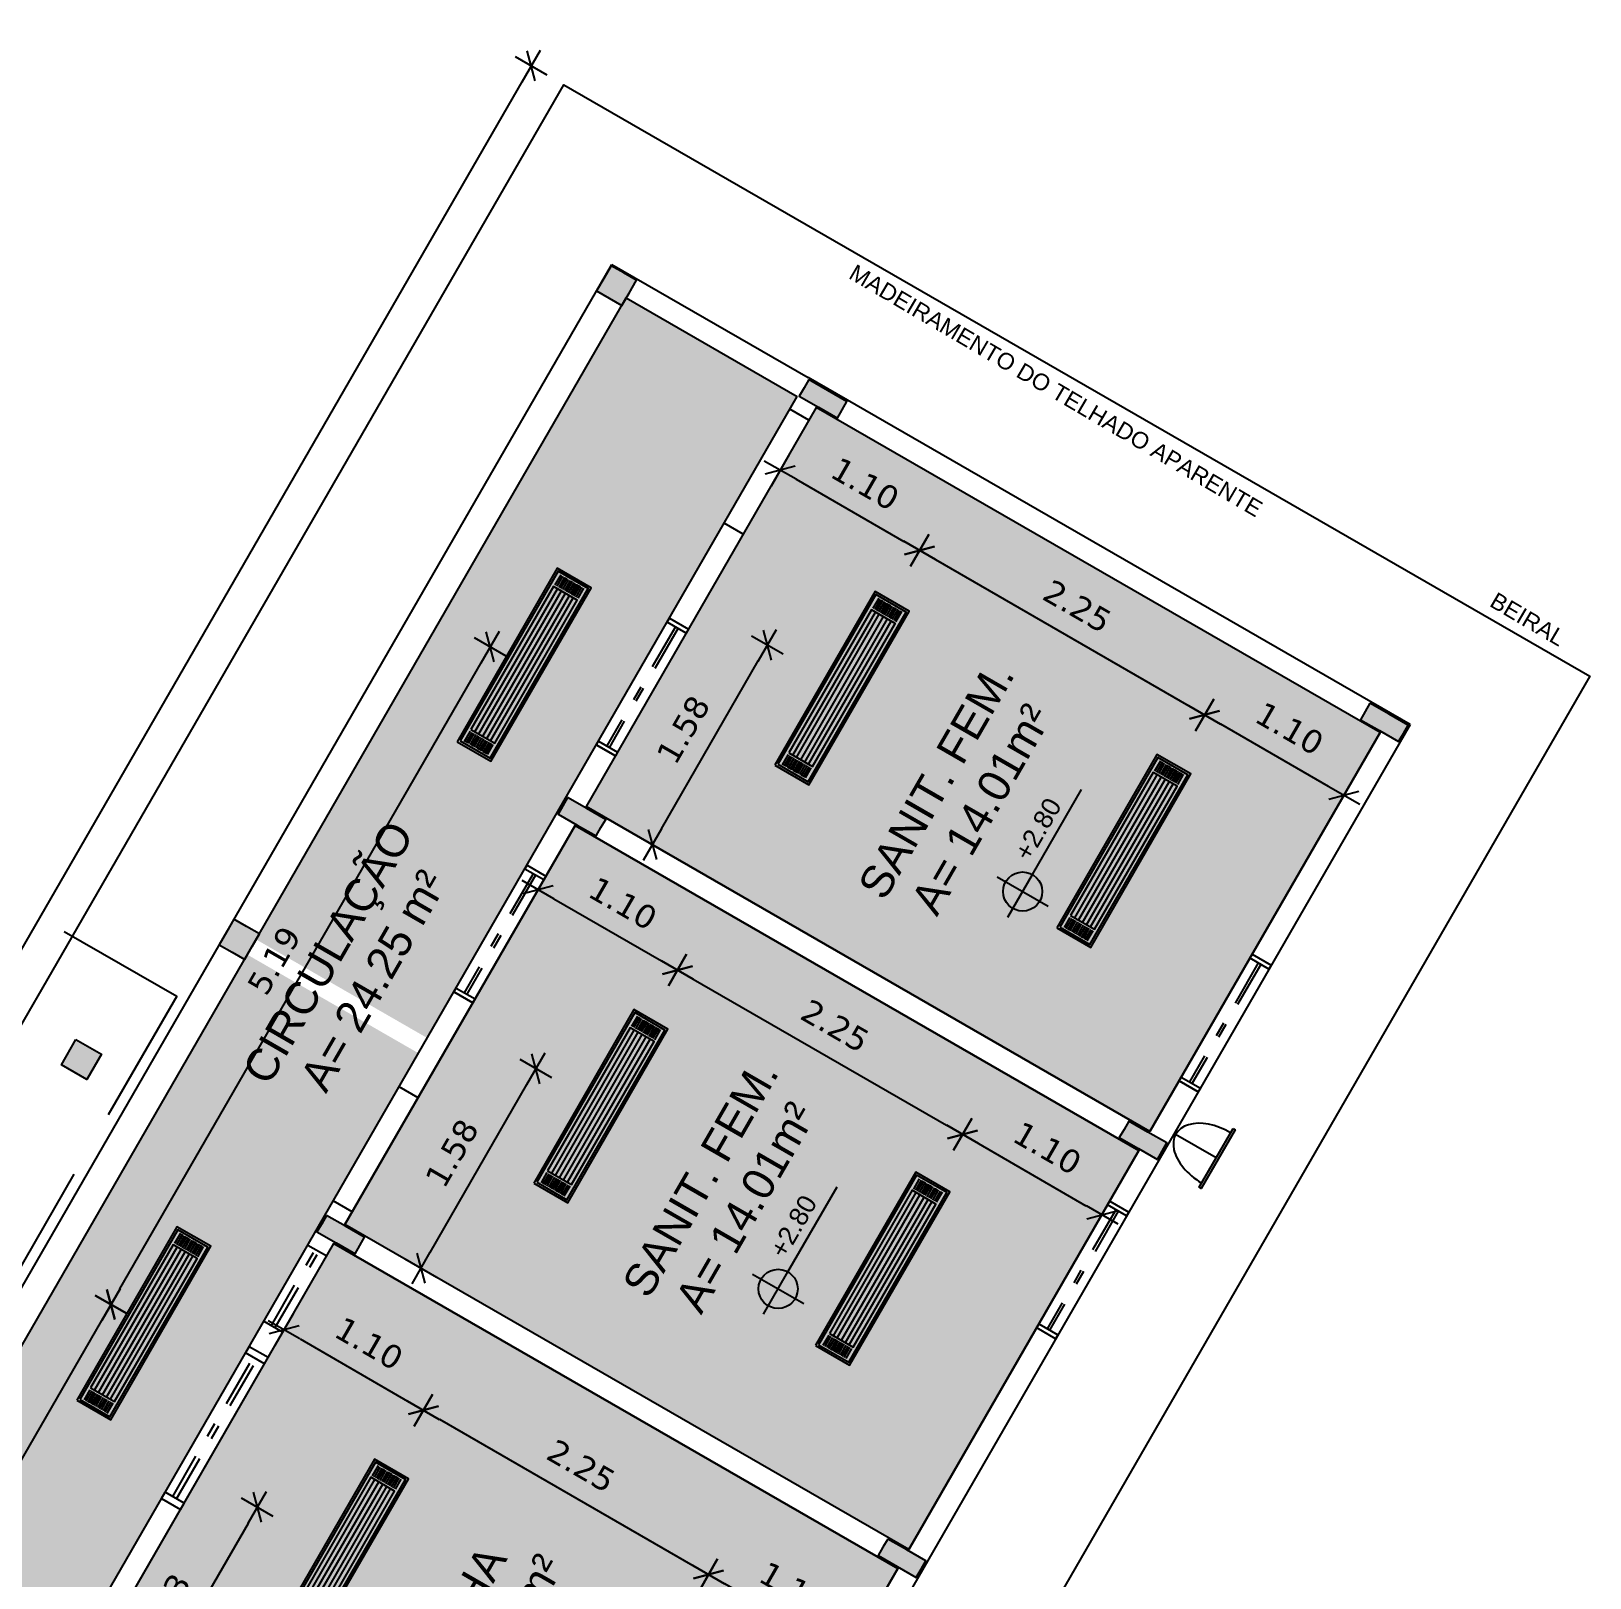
# Model space of a CAD drawing. Extents: x 38 to 175, y -50 to 32.
# Drawn here: x 91.57 to 102.23, y -11.3 to -0.72 of the extents above; entities that cross this region are included whole.
import ezdxf
from ezdxf.enums import TextEntityAlignment as Align

# ---------------------------------------------------------------- set-up
doc = ezdxf.new("R2010")
doc.units = 0
doc.header["$LTSCALE"] = 0.025
doc.header["$MEASUREMENT"] = 0
doc.linetypes.add('DASHDOT', pattern=[25.4, 12.7, -6.35, 0, -6.35])
doc.linetypes.add('TRACEJADO_G', pattern=[0.375, 0.25, -0.125])
doc.layers.get('0').update_dxf_attribs({"linetype": 'CONTINUOUS'})
doc.layers.get('DEFPOINTS').update_dxf_attribs({"linetype": 'CONTINUOUS'})
for name, color, linetype in [('A-COTAS', 1, 'CONTINUOUS'), ('A-FORRO', 3, 'CONTINUOUS'), ('A-PARED', 5, 'CONTINUOUS'), ('A-PARED-PISOS', 2, 'CONTINUOUS'), ('A-PAREDE', 5, 'CONTINUOUS'), ('A-PISOS-CTEL', 2, 'TRACEJADO_G'), ('A-PROJ ESQU', 1, 'DASHDOT'), ('AR-TXT', 1, 'CONTINUOUS'), ('ARQ-ALV-PROJEÇÃO', 8, 'CONTINUOUS'), ('ARQ-CTA-1_100', 1, 'CONTINUOUS'), ('ARQ-HTC', 9, 'CONTINUOUS'), ('ARQ-TXT-1_050', 2, 'CONTINUOUS'), ('BL-LUM-1', 1, 'CONTINUOUS'), ('BL-LUM-2', 2, 'CONTINUOUS'), ('BL-LUM-3', 3, 'CONTINUOUS'), ('EL-LEGENDA', 2, 'CONTINUOUS'), ('EL-LUMINÁRIAS', 3, 'CONTINUOUS'), ('PAG', 1, 'CONTINUOUS')]:
    doc.layers.add(name, color=color, linetype=linetype)
doc.layers.add('FO-Hachuras dos pilares', color=9, linetype='CONTINUOUS', lineweight=5)
doc.styles.add('A16-ESC50', font='arial.ttf', dxfattribs={"height": 0.08})
doc.styles.add('ESC-50-A20', font='arial.ttf', dxfattribs={"height": 0.1})
doc.styles.add('FNDE Texto Cota 0100', font='verdana.ttf', dxfattribs={"height": 0.16})
doc.dimstyles.new('FNDE 1-0100', dxfattribs={"dimscale": 2.5, "dimtxt": 0.16, "dimasz": 0.05, "dimexe": 0.15, "dimexo": 0.15, "dimgap": 0.05, "dimtad": 1, "dimzin": 4, "dimdsep": 46, "dimtxsty": 'FNDE Texto Cota 0100', "dimblk": 'tic', "dimcen": 0.15, "dimdle": 0.15, "dimse1": 1, "dimse2": 1, "dimclrd": 251, "dimclre": 251, "dimclrt": 256, "dimaunit": 1, "dimadec": 3, "dimazin": 0, "dimtfac": 1, "dimtix": 1, "dimtmove": 2, "dimatfit": 3, "dimldrblk": 'tic', "dimfxl": 0.15, "dimtvp": 1, "dimtolj": 1, "dimtzin": 0, "dimarcsym": 0})

# ---------------------------------------------------------------- blocks, each defined once
blk = doc.blocks.new('Lum-3320-sob')
at = {"layer": 'BL-LUM-1'}
for p, q in [((-0.657, 0.09), (-0.577, 0.09)), ((-0.657, 0.075), (-0.577, 0.075)), ((-0.657, 0.06), (-0.577, 0.06)), ((-0.657, 0.045), (-0.577, 0.045)), ((-0.657, 0.03), (-0.577, 0.03)), ((-0.657, 0.015), (-0.577, 0.015)), ((0.565, 0.062), (-0.565, 0.062)), ((0.565, 0.032), (-0.565, 0.032)), ((0.657, 0.09), (0.577, 0.09)), ((0.657, 0.075), (0.577, 0.075)), ((0.657, 0.06), (0.577, 0.06)), ((0.657, 0.045), (0.577, 0.045)), ((0.657, 0.03), (0.577, 0.03)), ((0.657, 0.015), (0.577, 0.015)), ((-0.657, 0), (-0.577, 0)), ((-0.657, -0.015), (-0.577, -0.015)), ((-0.657, -0.03), (-0.577, -0.03)), ((-0.657, -0.045), (-0.577, -0.045)), ((-0.657, -0.06), (-0.577, -0.06)), ((-0.657, -0.075), (-0.577, -0.075)), ((-0.657, -0.09), (-0.577, -0.09)), ((0.565, -0.032), (-0.565, -0.032)), ((0.565, -0.062), (-0.565, -0.062)), ((0.657, -0.03), (0.577, -0.03)), ((0.657, -0.045), (0.577, -0.045)), ((0.657, -0.06), (0.577, -0.06)), ((0.657, -0.075), (0.577, -0.075)), ((0.657, -0.09), (0.577, -0.09)), ((0.657, 0), (0.577, 0)), ((0.657, -0.015), (0.577, -0.015))]:
    blk.add_line(p, q, dxfattribs=at)
at = {"layer": 'BL-LUM-2'}
blk.add_line((0.565, 0), (-0.565, 0), dxfattribs=at)
for points in [[(0.67, 0.119), (0.67, -0.119), (-0.67, -0.119), (-0.67, 0.119)], [(0.565, 0.094), (0.565, -0.094), (-0.565, -0.094), (-0.565, 0.094)]]:
    blk.add_lwpolyline(points, close=True, dxfattribs=at)
at = {"layer": 'BL-LUM-3'}
blk.add_lwpolyline([(0.685, 0.134), (0.685, -0.134), (-0.685, -0.134), (-0.685, 0.134)], close=True, dxfattribs=at)
blk = doc.blocks.new('tic')
at = {"color": 251}
for p, q in [((0, -1), (0, 1)), ((-1, 0), (1, 0))]:
    blk.add_line(p, q, dxfattribs=at)
blk.add_line((-0.6, -0.6), (0.6, 0.6))
blk = doc.blocks.new('*D115')
at = {"layer": 'ARQ-CTA-1_100', "color": 251, "lineweight": -2, "transparency": 16777216}
blk.add_line((89.585, -13.821), (92.054, -9.54), dxfattribs=at)
at = {"layer": 'DEFPOINTS', "color": 0, "transparency": 16777216}
for p in [(91.846, -9.275), (92.117, -9.431), (89.251, -13.773)]:
    blk.add_point(p, dxfattribs=at)
at = {"layer": 'ARQ-CTA-1_100', "color": 251, "lineweight": -2, "transparency": 16777216, "xscale": 0.125, "yscale": 0.125, "zscale": 0.125}
for p, rotation in [((92.117, -9.431), 60.02279787888271), ((89.522, -13.929), 240.0227978788827)]:
    blk.add_blockref('tic', p, dxfattribs=dict(at, rotation=rotation))
at = {"layer": 'ARQ-CTA-1_100', "transparency": 16777216, "insert": (90.639, -11.576), "char_height": 0.16, "attachment_point": 5, "rotation": 60.0228, "style": 'FNDE Texto Cota 0100'}
blk.add_mtext('\\A1;5.19', dxfattribs=at)
blk = doc.blocks.new('*D116')
at = {"layer": 'ARQ-CTA-1_100', "color": 251, "lineweight": -2, "transparency": 16777216}
blk.add_line((92.179, -9.323), (94.649, -5.042), dxfattribs=at)
at = {"layer": 'DEFPOINTS', "color": 0, "transparency": 16777216}
for p in [(94.44, -4.777), (94.711, -4.933), (91.846, -9.275)]:
    blk.add_point(p, dxfattribs=at)
at = {"layer": 'ARQ-CTA-1_100', "color": 251, "lineweight": -2, "transparency": 16777216, "xscale": 0.125, "yscale": 0.125, "zscale": 0.125}
for p, rotation in [((94.711, -4.933), 60.02279787888254), ((92.117, -9.431), 240.0227978788826)]:
    blk.add_blockref('tic', p, dxfattribs=dict(at, rotation=rotation))
at = {"layer": 'ARQ-CTA-1_100', "transparency": 16777216, "insert": (93.233, -7.078), "char_height": 0.16, "attachment_point": 5, "rotation": 60.0228, "style": 'FNDE Texto Cota 0100'}
blk.add_mtext('\\A1;5.19', dxfattribs=at)
blk = doc.blocks.new('*D128')
at = {"layer": 'ARQ-CTA-1_100', "color": 251, "lineweight": -2, "transparency": 16777216}
blk.add_line((93.41, -9.666), (94.146, -10.091), dxfattribs=at)
at = {"layer": 'DEFPOINTS', "color": 0, "transparency": 16777216}
for p in [(93.642, -9.013), (94.595, -9.562), (94.254, -10.154)]:
    blk.add_point(p, dxfattribs=at)
at = {"layer": 'ARQ-CTA-1_100', "color": 251, "lineweight": -2, "transparency": 16777216, "xscale": 0.125, "yscale": 0.125, "zscale": 0.125}
for p, rotation in [((93.301, -9.604), 150.0227978788674), ((94.254, -10.154), 330.0227978788674)]:
    blk.add_blockref('tic', p, dxfattribs=dict(at, rotation=rotation))
at = {"layer": 'ARQ-CTA-1_100', "transparency": 16777216, "insert": (93.882, -9.698), "char_height": 0.16, "attachment_point": 5, "rotation": 330.0228, "style": 'FNDE Texto Cota 0100'}
blk.add_mtext('\\A1;1.10', dxfattribs=at)
blk = doc.blocks.new('*D129')
at = {"layer": 'ARQ-CTA-1_100', "color": 251, "lineweight": -2, "transparency": 16777216}
blk.add_line((94.363, -10.216), (96.095, -11.215), dxfattribs=at)
at = {"layer": 'DEFPOINTS', "color": 0, "transparency": 16777216}
for p in [(94.595, -9.562), (96.544, -10.687), (96.203, -11.278)]:
    blk.add_point(p, dxfattribs=at)
at = {"layer": 'ARQ-CTA-1_100', "color": 251, "lineweight": -2, "transparency": 16777216, "xscale": 0.125, "yscale": 0.125, "zscale": 0.125}
for p, rotation in [((94.254, -10.154), 150.0227946700394), ((96.203, -11.278), 330.0227946700394)]:
    blk.add_blockref('tic', p, dxfattribs=dict(at, rotation=rotation))
at = {"layer": 'ARQ-CTA-1_100', "transparency": 16777216, "insert": (95.333, -10.535), "char_height": 0.16, "attachment_point": 5, "rotation": 330.0228, "style": 'FNDE Texto Cota 0100'}
blk.add_mtext('\\A1;2.25', dxfattribs=at)
blk = doc.blocks.new('*D130')
at = {"layer": 'ARQ-CTA-1_100', "color": 251, "lineweight": -2, "transparency": 16777216}
blk.add_line((96.312, -11.34), (97.048, -11.765), dxfattribs=at)
at = {"layer": 'DEFPOINTS', "color": 0, "transparency": 16777216}
for p in [(96.544, -10.687), (97.497, -11.236), (97.156, -11.827)]:
    blk.add_point(p, dxfattribs=at)
at = {"layer": 'ARQ-CTA-1_100', "color": 251, "lineweight": -2, "transparency": 16777216, "xscale": 0.125, "yscale": 0.125, "zscale": 0.125}
for p, rotation in [((96.203, -11.278), 150.0227946700394), ((97.156, -11.827), 330.0227946700394)]:
    blk.add_blockref('tic', p, dxfattribs=dict(at, rotation=rotation))
at = {"layer": 'ARQ-CTA-1_100', "transparency": 16777216, "insert": (96.784, -11.372), "char_height": 0.16, "attachment_point": 5, "rotation": 330.0228, "style": 'FNDE Texto Cota 0100'}
blk.add_mtext('\\A1;1.10', dxfattribs=at)
blk = doc.blocks.new('*D131')
at = {"layer": 'ARQ-CTA-1_100', "color": 251, "lineweight": -2, "transparency": 16777216}
blk.add_line((92.27, -12.29), (93.057, -10.926), dxfattribs=at)
at = {"layer": 'DEFPOINTS', "color": 0, "transparency": 16777216}
for p in [(92.731, -10.594), (93.119, -10.818), (91.819, -12.174)]:
    blk.add_point(p, dxfattribs=at)
at = {"layer": 'ARQ-CTA-1_100', "color": 251, "lineweight": -2, "transparency": 16777216, "xscale": 0.125, "yscale": 0.125, "zscale": 0.125}
for p, rotation in [((93.119, -10.818), 60.02279787886776), ((92.207, -12.399), 240.0227978788677)]:
    blk.add_blockref('tic', p, dxfattribs=dict(at, rotation=rotation))
at = {"layer": 'ARQ-CTA-1_100', "transparency": 16777216, "insert": (92.482, -11.504), "char_height": 0.16, "attachment_point": 5, "rotation": 60.0228, "style": 'FNDE Texto Cota 0100'}
blk.add_mtext('\\A1;1.83', dxfattribs=at)
blk = doc.blocks.new('*D132')
at = {"layer": 'ARQ-CTA-1_100', "color": 251, "lineweight": -2, "transparency": 16777216}
blk.add_line((94.299, -9.074), (94.961, -7.926), dxfattribs=at)
at = {"layer": 'DEFPOINTS', "color": 0, "transparency": 16777216}
for p in [(94.504, -7.519), (95.023, -7.818), (93.717, -8.883)]:
    blk.add_point(p, dxfattribs=at)
at = {"layer": 'ARQ-CTA-1_100', "color": 251, "lineweight": -2, "transparency": 16777216, "xscale": 0.125, "yscale": 0.125, "zscale": 0.125}
for p, rotation in [((95.023, -7.818), 60.02279787896781), ((94.236, -9.182), 240.0227978789678)]:
    blk.add_blockref('tic', p, dxfattribs=dict(at, rotation=rotation))
at = {"layer": 'ARQ-CTA-1_100', "transparency": 16777216, "insert": (94.449, -8.396), "char_height": 0.16, "attachment_point": 5, "rotation": 60.0228, "style": 'FNDE Texto Cota 0100'}
blk.add_mtext('\\A1;1.58', dxfattribs=at)
blk = doc.blocks.new('*D133')
at = {"layer": 'ARQ-CTA-1_100', "color": 251, "lineweight": -2, "transparency": 16777216}
blk.add_line((95.146, -6.656), (95.882, -7.081), dxfattribs=at)
at = {"layer": 'DEFPOINTS', "color": 0, "transparency": 16777216}
for p in [(95.291, -6.154), (96.244, -6.704), (95.991, -7.143)]:
    blk.add_point(p, dxfattribs=at)
at = {"layer": 'ARQ-CTA-1_100', "color": 251, "lineweight": -2, "transparency": 16777216, "xscale": 0.125, "yscale": 0.125, "zscale": 0.125}
for p, rotation in [((95.038, -6.594), 150.0227978788771), ((95.991, -7.143), 330.0227978788771)]:
    blk.add_blockref('tic', p, dxfattribs=dict(at, rotation=rotation))
at = {"layer": 'ARQ-CTA-1_100', "transparency": 16777216, "insert": (95.618, -6.688), "char_height": 0.16, "attachment_point": 5, "rotation": 330.0228, "style": 'FNDE Texto Cota 0100'}
blk.add_mtext('\\A1;1.10', dxfattribs=at)
blk = doc.blocks.new('*D134')
at = {"layer": 'ARQ-CTA-1_100', "color": 251, "lineweight": -2, "transparency": 16777216}
blk.add_line((96.099, -7.206), (97.831, -8.205), dxfattribs=at)
at = {"layer": 'DEFPOINTS', "color": 0, "transparency": 16777216}
for p in [(96.244, -6.704), (98.193, -7.828), (97.94, -8.267)]:
    blk.add_point(p, dxfattribs=at)
at = {"layer": 'ARQ-CTA-1_100', "color": 251, "lineweight": -2, "transparency": 16777216, "xscale": 0.125, "yscale": 0.125, "zscale": 0.125}
for p, rotation in [((95.991, -7.143), 150.0227648401777), ((97.94, -8.267), 330.0227648401777)]:
    blk.add_blockref('tic', p, dxfattribs=dict(at, rotation=rotation))
at = {"layer": 'ARQ-CTA-1_100', "transparency": 16777216, "insert": (97.069, -7.525), "char_height": 0.16, "attachment_point": 5, "rotation": 330.0228, "style": 'FNDE Texto Cota 0100'}
blk.add_mtext('\\A1;2.25', dxfattribs=at)
blk = doc.blocks.new('*D135')
at = {"layer": 'ARQ-CTA-1_100', "color": 251, "lineweight": -2, "transparency": 16777216}
blk.add_line((98.048, -8.33), (98.784, -8.755), dxfattribs=at)
at = {"layer": 'DEFPOINTS', "color": 0, "transparency": 16777216}
for p in [(98.193, -7.828), (99.146, -8.378), (98.893, -8.817)]:
    blk.add_point(p, dxfattribs=at)
at = {"layer": 'ARQ-CTA-1_100', "color": 251, "lineweight": -2, "transparency": 16777216, "xscale": 0.125, "yscale": 0.125, "zscale": 0.125}
for p, rotation in [((97.94, -8.267), 150.0227648401229), ((98.893, -8.817), 330.0227648401229)]:
    blk.add_blockref('tic', p, dxfattribs=dict(at, rotation=rotation))
at = {"layer": 'ARQ-CTA-1_100', "transparency": 16777216, "insert": (98.52, -8.362), "char_height": 0.16, "attachment_point": 5, "rotation": 330.0228, "style": 'FNDE Texto Cota 0100'}
blk.add_mtext('\\A1;1.10', dxfattribs=at)
blk = doc.blocks.new('*D136')
at = {"layer": 'ARQ-CTA-1_100', "color": 251, "lineweight": -2, "transparency": 16777216}
blk.add_line((95.881, -6.177), (96.543, -5.029), dxfattribs=at)
at = {"layer": 'DEFPOINTS', "color": 0, "transparency": 16777216}
for p in [(96.153, -4.66), (96.606, -4.921), (95.366, -6.024)]:
    blk.add_point(p, dxfattribs=at)
at = {"layer": 'ARQ-CTA-1_100', "color": 251, "lineweight": -2, "transparency": 16777216, "xscale": 0.125, "yscale": 0.125, "zscale": 0.125}
for p, rotation in [((96.606, -4.921), 60.02279787871556), ((95.819, -6.285), 240.0227978787156)]:
    blk.add_blockref('tic', p, dxfattribs=dict(at, rotation=rotation))
at = {"layer": 'ARQ-CTA-1_100', "transparency": 16777216, "insert": (96.031, -5.499), "char_height": 0.16, "attachment_point": 5, "rotation": 60.0228, "style": 'FNDE Texto Cota 0100'}
blk.add_mtext('\\A1;1.58', dxfattribs=at)
blk = doc.blocks.new('*D137')
at = {"layer": 'ARQ-CTA-1_100', "color": 251, "lineweight": -2, "transparency": 16777216}
blk.add_line((96.802, -3.786), (97.538, -4.211), dxfattribs=at)
at = {"layer": 'DEFPOINTS', "color": 0, "transparency": 16777216}
for p in [(96.94, -3.296), (97.893, -3.845), (97.646, -4.273)]:
    blk.add_point(p, dxfattribs=at)
at = {"layer": 'ARQ-CTA-1_100', "color": 251, "lineweight": -2, "transparency": 16777216, "xscale": 0.125, "yscale": 0.125, "zscale": 0.125}
for p, rotation in [((96.693, -3.724), 150.0227978788758), ((97.646, -4.273), 330.0227978788758)]:
    blk.add_blockref('tic', p, dxfattribs=dict(at, rotation=rotation))
at = {"layer": 'ARQ-CTA-1_100', "transparency": 16777216, "insert": (97.274, -3.818), "char_height": 0.16, "attachment_point": 5, "rotation": 330.0228, "style": 'FNDE Texto Cota 0100'}
blk.add_mtext('\\A1;1.10', dxfattribs=at)
blk = doc.blocks.new('*D138')
at = {"layer": 'ARQ-CTA-1_100', "color": 251, "lineweight": -2, "transparency": 16777216}
blk.add_line((97.754, -4.336), (99.487, -5.335), dxfattribs=at)
at = {"layer": 'DEFPOINTS', "color": 0, "transparency": 16777216}
for p in [(97.893, -3.845), (99.842, -4.97), (99.595, -5.398)]:
    blk.add_point(p, dxfattribs=at)
at = {"layer": 'ARQ-CTA-1_100', "color": 251, "lineweight": -2, "transparency": 16777216, "xscale": 0.125, "yscale": 0.125, "zscale": 0.125}
for p, rotation in [((97.646, -4.273), 150.0227978788739), ((99.595, -5.398), 330.0227978788739)]:
    blk.add_blockref('tic', p, dxfattribs=dict(at, rotation=rotation))
at = {"layer": 'ARQ-CTA-1_100', "transparency": 16777216, "insert": (98.725, -4.655), "char_height": 0.16, "attachment_point": 5, "rotation": 330.0228, "style": 'FNDE Texto Cota 0100'}
blk.add_mtext('\\A1;2.25', dxfattribs=at)
blk = doc.blocks.new('*D139')
at = {"layer": 'ARQ-CTA-1_100', "color": 251, "lineweight": -2, "transparency": 16777216}
blk.add_line((99.703, -5.46), (100.44, -5.885), dxfattribs=at)
at = {"layer": 'DEFPOINTS', "color": 0, "transparency": 16777216}
for p in [(99.842, -4.97), (100.795, -5.519), (100.548, -5.947)]:
    blk.add_point(p, dxfattribs=at)
at = {"layer": 'ARQ-CTA-1_100', "color": 251, "lineweight": -2, "transparency": 16777216, "xscale": 0.125, "yscale": 0.125, "zscale": 0.125}
for p, rotation in [((99.595, -5.398), 150.0227978788793), ((100.548, -5.947), 330.0227978788793)]:
    blk.add_blockref('tic', p, dxfattribs=dict(at, rotation=rotation))
at = {"layer": 'ARQ-CTA-1_100', "transparency": 16777216, "insert": (100.176, -5.492), "char_height": 0.16, "attachment_point": 5, "rotation": 330.0228, "style": 'FNDE Texto Cota 0100'}
blk.add_mtext('\\A1;1.10', dxfattribs=at)
blk = doc.blocks.new('*D153')
at = {"layer": 'ARQ-CTA-1_100', "color": 251, "lineweight": -2, "transparency": 16777216}
blk.add_line((86.284, -16.053), (94.928, -1.067), dxfattribs=at)
at = {"layer": 'DEFPOINTS', "color": 0, "transparency": 16777216}
for p in [(94.578, -0.721), (94.991, -0.959), (85.809, -15.923)]:
    blk.add_point(p, dxfattribs=at)
at = {"layer": 'ARQ-CTA-1_100', "color": 251, "lineweight": -2, "transparency": 16777216, "xscale": 0.125, "yscale": 0.125, "zscale": 0.125}
for p, rotation in [((94.991, -0.959), 60.02279787887489), ((86.222, -16.161), 240.0227978788749)]:
    blk.add_blockref('tic', p, dxfattribs=dict(at, rotation=rotation))
at = {"layer": 'ARQ-CTA-1_100', "transparency": 16777216, "insert": (91.086, -7.16), "char_height": 0.16, "attachment_point": 5, "rotation": 60.0228, "style": 'FNDE Texto Cota 0100'}
blk.add_mtext('\\A1;17.55', dxfattribs=at)
blk = doc.blocks.new('refl150')
at = {"color": 3}
blk.add_line((0.292, 0), (0, 0), dxfattribs=at)
blk.add_lwpolyline([(0.292, -0.2115), (0.307, -0.2115), (0.307, 0.2115), (0.292, 0.2115)], close=True, dxfattribs=at)
at = {"color": 3, "extrusion": (0, 0, -1)}
blk.add_ellipse((0.292, 0), major_axis=(0.292, 0.0049), ratio=0.621381, start_param=1.581258, end_param=4.722851, dxfattribs=at)
at = {"color": 2, "style": 'A16-ESC50'}
blk.add_attdef('IT1', text='', height=0.08, dxfattribs=at).set_placement((0.5031, 0.1411), align=Align.MIDDLE_CENTER)

msp = doc.modelspace()

# ---------------------------------------------------------------- hatches: boundary and pattern name
at = {"layer": 'A-COTAS'}
h = msp.add_hatch(color=253, dxfattribs=at)
h.dxf.hatch_style = 1
h.paths.add_polyline_path([(91.878, -7.618), (92.052, -7.718), (91.952, -7.892), (91.778, -7.792)])
at = {"layer": 'ARQ-ALV-PROJEÇÃO', "linetype": 'Continuous'}
h = msp.add_hatch(color=251, dxfattribs=at)
h.paths.add_polyline_path([(98.351, -6.606), (98.234, -6.539, 0.131551), (98.216, -6.606, 0.268056), (98.284, -6.723)])
h.paths.add_polyline_path([(98.351, -6.606), (98.467, -6.674, 0.131551), (98.485, -6.606, 0.268056), (98.418, -6.49)])
h = msp.add_hatch(color=251, dxfattribs=at)
h.paths.add_polyline_path([(96.679, -9.324), (96.563, -9.257, 0.131551), (96.545, -9.324, 0.268056), (96.612, -9.44)])
h.paths.add_polyline_path([(96.679, -9.324), (96.795, -9.391, 0.131551), (96.813, -9.324, 0.268056), (96.746, -9.207)])
at = {"layer": 'ARQ-HTC'}
h = msp.add_hatch(dxfattribs=at)
h.set_pattern_fill('AR-CONC', color=256, scale=0.1, style=2)
h.set_pattern_definition([(50, (0, 0), (0.7172602, -0.062752), [0.075, -0.825]), (355, (0, 0), (-0.1387513, 0.752192), [0.06, -0.66]), (100.45144, (0.0598, -0.0052), (0.578509, 0.68944), [0.06374, -0.701142]), (46.1842, (0, 0.2), (1.067241, -0.165519), [0.1125, -1.2375]), (96.6356, (0.0889, 0.1862), (0.934662, 0.974119), [0.09561, -1.051714]), (351.1842, (0, 0.2), (0.934662, 0.974119), [0.09, -0.99]), (21, (0.1, 0.15), (0.596907, -0.402619), [0.075, -0.825]), (326, (0.1, 0.15), (0.2433153, 0.72515), [0.06, -0.66]), (71.45144, (0.14974, 0.11645), (0.8402224, 0.322531), [0.06374, -0.701142]), (37.5, (0, 0), (0.01215986, 0.33289385), [0, -0.652, 0, -0.67, 0, -0.6625]), (7.5, (0, 0), (0.2630695, 0.3944117), [0, -0.382, 0, -0.637, 0, -0.2525]), (327.5, (-0.223, 0), (0.53382244, -0.0225549), [0, -0.25, 0, -0.78, 0, -1.035]), (317.5, (-0.323, 0), (0.5831862, 0.100105), [0, -0.325, 0, -0.518, 0, -0.735])])
h.paths.add_polyline_path([(99.221, -8.248), (100.795, -5.519), (96.94, -3.296), (95.366, -6.024)])
h.paths.add_polyline_path([(97.572, -11.106), (93.717, -8.883), (95.291, -6.154), (99.146, -8.378)])
h.paths.add_polyline_path([(95.673, -14.398), (91.819, -12.174), (93.642, -9.013), (97.497, -11.236)])
h.paths.add_polyline_path([(93.075, -18.902), (95.599, -14.528), (93.866, -13.529), (91.343, -17.903)])
h.paths.add_polyline_path([(92.712, -15.229), (90.72, -14.08), (91.744, -12.304), (93.736, -13.454)])
h.paths.add_polyline_path([(92.037, -16.399), (90.045, -15.25), (90.645, -14.21), (92.637, -15.359)])
h.paths.add_polyline_path([(91.213, -17.828), (89.221, -16.679), (89.97, -15.379), (91.962, -16.529)])
h.paths.add_polyline_path([(89.091, -16.604), (91.621, -12.216), (90.452, -11.542), (87.921, -15.929)])
h.paths.add_polyline_path([(91.681, -12.113), (94.22, -7.712), (93.05, -7.038), (90.512, -11.438)])
h.paths.add_polyline_path([(94.28, -7.608), (96.81, -3.221), (95.641, -2.546), (93.11, -6.934)])
at = {"layer": 'FO-Hachuras dos pilares', "linetype": 'Continuous'}
for points in [[(95.538, -2.325), (95.488, -2.412), (95.438, -2.498), (95.524, -2.548), (95.611, -2.598), (95.661, -2.512), (95.711, -2.425), (95.624, -2.375)], [(96.889, -3.104), (96.856, -3.161), (96.824, -3.217), (96.954, -3.292), (97.084, -3.367), (97.116, -3.311), (97.149, -3.254), (97.019, -3.179)], [(100.726, -5.318), (100.694, -5.374), (100.661, -5.431), (100.791, -5.505), (100.921, -5.58), (100.954, -5.524), (100.986, -5.468), (100.856, -5.393)], [(95.24, -5.963), (95.208, -6.019), (95.175, -6.076), (95.305, -6.151), (95.435, -6.225), (95.467, -6.169), (95.5, -6.113), (95.37, -6.038)], [(92.958, -6.796), (92.908, -6.883), (92.858, -6.97), (92.945, -7.02), (93.032, -7.07), (93.082, -6.983), (93.132, -6.896), (93.045, -6.846)], [(99.272, -8.439), (99.305, -8.383), (99.337, -8.326), (99.207, -8.251), (99.077, -8.176), (99.045, -8.233), (99.012, -8.289), (99.142, -8.364)], [(93.591, -8.822), (93.559, -8.878), (93.526, -8.934), (93.656, -9.009), (93.786, -9.084), (93.819, -9.028), (93.851, -8.971), (93.721, -8.896)], [(97.429, -11.035), (97.396, -11.091), (97.364, -11.148), (97.494, -11.223), (97.623, -11.298), (97.656, -11.241), (97.688, -11.185), (97.558, -11.11)]]:
    msp.add_hatch(color=256, dxfattribs=at).paths.add_polyline_path(points)

# ---------------------------------------------------------------- linework, layer by layer
at = {"layer": 'A-FORRO'}
for p, q in [((87.673, -15.959), (95.543, -2.316)), ((95.543, -2.316), (96.885, -3.091)), ((87.921, -15.929), (95.641, -2.546)), ((95.641, -2.546), (96.81, -3.221)), ((101, -5.464), (96.885, -3.091)), ((89.091, -16.604), (96.81, -3.221)), ((96.94, -3.296), (95.366, -6.024)), ((100.795, -5.519), (96.94, -3.296)), ((101, -5.464), (93.13, -19.107)), ((100.795, -5.519), (99.221, -8.248)), ((99.221, -8.248), (95.366, -6.024)), ((95.291, -6.154), (93.717, -8.883)), ((99.146, -8.378), (95.291, -6.154)), ((97.572, -11.106), (99.146, -8.378)), ((97.572, -11.106), (93.717, -8.883)), ((91.819, -12.174), (93.642, -9.013)), ((97.497, -11.236), (93.642, -9.013)), ((95.673, -14.398), (97.497, -11.236))]:
    msp.add_line(p, q, dxfattribs=at)
msp.add_lwpolyline([(99.221, -8.248), (100.795, -5.519), (96.94, -3.296), (95.366, -6.024), (99.221, -8.248)], dxfattribs=at)
for points in [[(97.572, -11.106), (93.717, -8.883), (95.291, -6.154), (99.146, -8.378)], [(95.673, -14.398), (91.819, -12.174), (93.642, -9.013), (97.497, -11.236)]]:
    msp.add_lwpolyline(points, close=True, dxfattribs=at)
at = {"layer": 'A-PARED'}
for points in [[(95.538, -2.325), (95.488, -2.412), (95.438, -2.498), (95.524, -2.548), (95.611, -2.598), (95.661, -2.512), (95.711, -2.425), (95.624, -2.375), (95.538, -2.325)], [(96.889, -3.104), (96.856, -3.161), (96.824, -3.217), (96.954, -3.292), (97.084, -3.367), (97.116, -3.311), (97.149, -3.254), (97.019, -3.179), (96.889, -3.104)], [(100.726, -5.318), (100.694, -5.374), (100.661, -5.431), (100.791, -5.505), (100.921, -5.58), (100.954, -5.524), (100.986, -5.468), (100.856, -5.393), (100.726, -5.318)], [(95.24, -5.963), (95.208, -6.019), (95.175, -6.076), (95.305, -6.151), (95.435, -6.225), (95.467, -6.169), (95.5, -6.113), (95.37, -6.038), (95.24, -5.963)], [(92.958, -6.796), (92.908, -6.883), (92.858, -6.97), (92.945, -7.02), (93.032, -7.07), (93.082, -6.983), (93.132, -6.896), (93.045, -6.846), (92.958, -6.796)], [(99.272, -8.439), (99.305, -8.383), (99.337, -8.326), (99.207, -8.251), (99.077, -8.176), (99.045, -8.233), (99.012, -8.289), (99.142, -8.364), (99.272, -8.439)], [(93.591, -8.822), (93.559, -8.878), (93.526, -8.934), (93.656, -9.009), (93.786, -9.084), (93.819, -9.028), (93.851, -8.971), (93.721, -8.896), (93.591, -8.822)], [(97.429, -11.035), (97.396, -11.091), (97.364, -11.148), (97.494, -11.223), (97.623, -11.298), (97.656, -11.241), (97.688, -11.185), (97.558, -11.11), (97.429, -11.035)]]:
    msp.add_lwpolyline(points, close=True, dxfattribs=at)
at = {"layer": 'A-PARED-PISOS'}
msp.add_lwpolyline([(86.444, -16.289), (95.213, -1.087), (102.229, -5.134), (93.46, -20.336)], close=True, dxfattribs=at)
at = {"layer": 'A-PAREDE'}
msp.add_line((96.89, -3.382), (96.76, -3.307), dxfattribs=at)
msp.add_lwpolyline([(91.878, -7.618), (92.052, -7.718), (91.952, -7.892), (91.778, -7.792)], close=True, dxfattribs=at)
at = {"layer": 'A-PISOS-CTEL', "color": 1, "linetype": 'TRACEJADO_G', "ltscale": 150}
msp.add_lwpolyline([(90.52, -10.871), (87.314, -9.024), (89.361, -5.475), (92.567, -7.322), (90.52, -10.871)], dxfattribs=at)
at = {"layer": 'A-PROJ ESQU'}
for p, q in [((96.89, -3.382), (96.76, -3.307)), ((96.441, -4.162), (96.311, -4.087)), ((95.977, -4.795), (95.508, -5.609)), ((95.936, -4.737), (96.066, -4.812)), ((95.936, -4.737), (96.066, -4.812)), ((95.995, -4.805), (95.525, -5.619)), ((95.436, -5.603), (95.566, -5.678)), ((95.003, -6.484), (94.533, -7.298)), ((95.02, -6.494), (94.551, -7.308)), ((94.962, -6.426), (95.091, -6.501)), ((94.962, -6.426), (95.091, -6.501)), ((99.962, -7.094), (99.492, -7.907)), ((99.979, -7.104), (99.51, -7.917)), ((99.921, -7.035), (100.05, -7.11)), ((99.921, -7.035), (100.05, -7.11)), ((94.462, -7.292), (94.592, -7.367)), ((94.217, -8.017), (94.087, -7.942)), ((99.551, -7.976), (99.421, -7.901)), ((99.421, -7.901), (99.551, -7.976)), ((93.767, -8.796), (93.637, -8.721)), ((98.988, -8.783), (98.518, -9.597)), ((99.005, -8.793), (98.535, -9.607)), ((93.214, -9.574), (93.514, -9.054)), ((93.463, -9.024), (93.593, -9.099)), ((93.24, -9.589), (93.54, -9.069)), ((93.163, -9.544), (93.293, -9.619)), ((92.54, -10.744), (93.09, -9.791)), ((93.063, -9.717), (93.038, -9.761)), ((93.168, -9.836), (93.038, -9.761)), ((93.063, -9.717), (93.193, -9.792)), ((92.566, -10.759), (93.116, -9.806)), ((92.463, -10.757), (92.488, -10.714)), ((92.463, -10.757), (92.593, -10.832)), ((92.618, -10.789), (92.488, -10.714)), ((92.593, -10.832), (92.618, -10.789))]:
    msp.add_line(p, q, dxfattribs=at)
for points in [[(96.066, -4.812), (96.051, -4.838), (95.921, -4.763), (95.936, -4.737)], [(95.581, -5.652), (95.566, -5.678), (95.436, -5.603), (95.451, -5.577)], [(95.091, -6.501), (95.077, -6.527), (94.947, -6.452), (94.962, -6.426)], [(100.05, -7.11), (100.035, -7.136), (99.906, -7.061), (99.921, -7.035)], [(94.607, -7.341), (94.592, -7.367), (94.462, -7.292), (94.477, -7.266)], [(99.566, -7.95), (99.551, -7.976), (99.421, -7.901), (99.436, -7.875)], [(99.076, -8.799), (99.061, -8.825), (98.931, -8.75), (98.946, -8.724)], [(98.591, -9.639), (98.576, -9.665), (98.447, -9.59), (98.462, -9.564)]]:
    msp.add_lwpolyline(points, close=True, dxfattribs=at)
at = {"layer": 'ARQ-ALV-PROJEÇÃO', "color": 251, "linetype": 'Continuous'}
for p, q in [((98.418, -6.49, -12.006), (98.754, -5.908, -12.006)), ((98.25, -6.781, -12.006), (98.418, -6.49, -12.006)), ((98.176, -6.506, -12.006), (98.525, -6.707, -12.006)), ((96.746, -9.207), (97.082, -8.625)), ((96.504, -9.223), (96.854, -9.424)), ((96.578, -9.498), (96.746, -9.207))]:
    msp.add_line(p, q, dxfattribs=at)
for centre in [(98.351, -6.606, -12.006), (96.679, -9.324)]:
    msp.add_circle(centre, 0.134, dxfattribs=at)
at = {"layer": 'PAG'}
msp.add_line((95.034, -9.642), (95.034, -9.642), dxfattribs=at)

# ---------------------------------------------------------------- block references
at = {"layer": 'EL-LEGENDA', "xscale": -1.094369196061953, "yscale": 1.094369196061953, "zscale": 1.094369196061953, "rotation": 149.9999999999772}
msp.add_blockref('refl150', (99.397, -8.268), dxfattribs=at)
at = {"layer": 'EL-LUMINÁRIAS', "xscale": -1, "rotation": 59.99999999997309}
for p in [(94.942, -5.055), (97.116, -5.215), (99.043, -6.328, -12.006), (95.467, -8.074), (97.394, -9.186, -12.006), (92.342, -9.559), (93.693, -11.149)]:
    msp.add_blockref('Lum-3320-sob', p, dxfattribs=at)

# ---------------------------------------------------------------- texts
at = {"layer": 'AR-TXT', "style": 'ESC-50-A20'}
msp.add_text('MADEIRAMENTO DO TELHADO APARENTE', height=0.1125, rotation=329.5359, dxfattribs=at).set_placement((97.154, -2.407))
at = {"layer": 'AR-TXT', "insert": (101.593, -4.553), "char_height": 0.1125, "width": 3.24737, "attachment_point": 1, "rotation": 329.5359, "style": 'ESC-50-A20'}
msp.add_mtext('BEIRAL ', dxfattribs=at)
at = {"layer": 'ARQ-ALV-PROJEÇÃO', "color": 251, "linetype": 'Continuous', "style": 'ESC-50-A20'}
for p in [(98.397, -6.407, -12.006), (96.725, -9.124)]:
    msp.add_attdef('+2.80', p, 'NA', height=0.128, rotation=60.0228, dxfattribs=at)
at = {"layer": 'ARQ-TXT-1_050', "color": 251, "char_height": 0.21845, "attachment_point": 1, "rotation": 60.0228, "style": 'ESC-50-A20'}
for s, width, insert in [('\\pi1.3928;SANIT. FEM.     \\P\\pi1.4808;A= 14.01m²', 4.35854, (96.52, -7.775)), ('\\pi0.74523;CIRCULAÇÃO     \\P\\pi0.89835;A= 24.25 m²', 3.27851, (92.634, -8.48)), ('\\pi1.3928;SANIT. FEM.     \\P\\pi1.4808;A= 14.01m²', 4.35854, (94.908, -10.498)), ('\\pi1.592;COZINHA    \\P\\pi1.4384;A= 16.24 m²', 4.35854, (93.161, -13.627))]:
    msp.add_mtext_dynamic_manual_height_columns(s, width=width, gutter_width=1, heights=[0], dxfattribs=dict(at, insert=insert))

# ---------------------------------------------------------------- dimensions: what is measured, and where the dimension line sits
at = {"layer": 'ARQ-CTA-1_100'}
dim = msp.add_linear_dim(base=(94.991, -0.959), p1=(85.809, -15.923), p2=(94.578, -0.721), angle=60.0228, dimstyle='FNDE 1-0100', dxfattribs=at)
dim.commit()
dim.dimension.update_dxf_attribs({"geometry": '*D153', "text_midpoint": (91.086, -7.16), "dimtype": 161})
for p1, p2, distance, picture, middle in [((96.94, -3.296), (97.893, -3.845), -0.494, '*D137', (97.274, -3.818)), ((97.893, -3.845), (99.842, -4.97), -0.494, '*D138', (98.725, -4.655)), ((95.3663, -6.0243), (96.1533, -4.66), -0.5222, '*D136', (96.0314, -5.4988)), ((91.846, -9.275), (94.44, -4.777), -0.313, '*D116', (93.233, -7.078)), ((99.842, -4.97), (100.795, -5.519), -0.494, '*D139', (100.176, -5.492)), ((95.291, -6.154), (96.244, -6.704), -0.507, '*D133', (95.618, -6.688)), ((96.244, -6.704), (98.193, -7.828), -0.507, '*D134', (97.069, -7.525)), ((93.7174, -8.8828), (94.5044, -7.5185), -0.599, '*D132', (94.4491, -8.3957)), ((98.193, -7.828), (99.146, -8.378), -0.507, '*D135', (98.52, -8.362)), ((93.642, -9.013), (94.595, -9.562), -0.683, '*D128', (93.882, -9.698)), ((89.251, -13.773), (91.846, -9.275), -0.313, '*D115', (90.639, -11.576)), ((94.595, -9.562), (96.544, -10.687), -0.683, '*D129', (95.333, -10.535)), ((91.819, -12.174), (92.731, -10.594), -0.449, '*D131', (92.482, -11.504)), ((96.544, -10.687), (97.497, -11.236), -0.683, '*D130', (96.784, -11.372))]:
    dim = msp.add_aligned_dim(p1=p1, p2=p2, distance=distance, dimstyle='FNDE 1-0100', dxfattribs=at)
    dim.commit()
    dim.dimension.update_dxf_attribs({"geometry": picture, "text_midpoint": middle})

doc.saveas('drawing.dxf')
